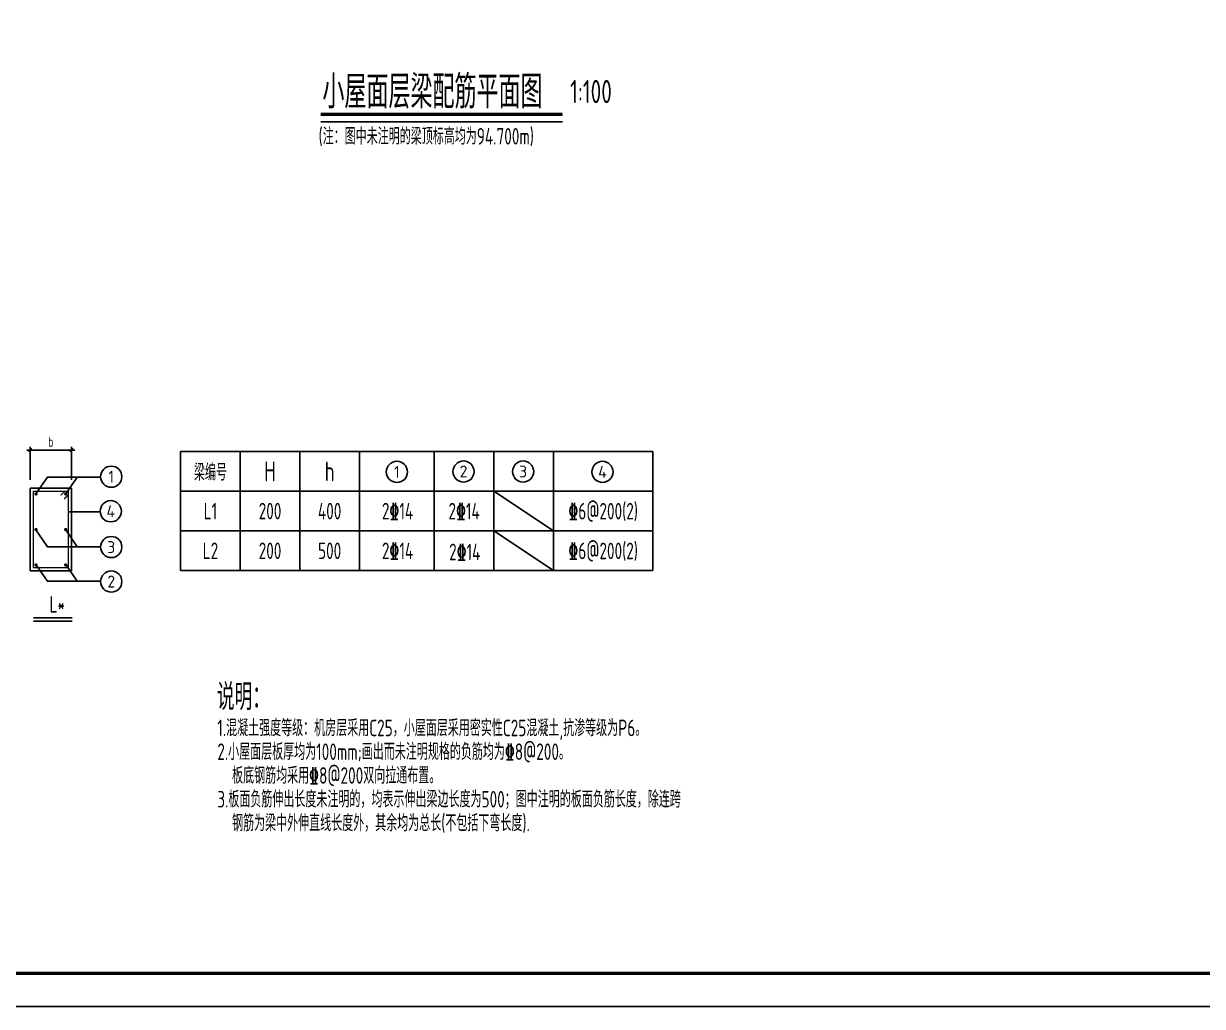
# Model space of a CAD drawing. Extents: x -144902 to 588294, y -160863 to 65494.
# Drawn here: x 134006 to 169612, y -159300 to -129600 of the extents above; entities that cross this region are included whole.
import ezdxf
from ezdxf.enums import TextEntityAlignment as Align

# ---------------------------------------------------------------- set-up
doc = ezdxf.new("R2010")
doc.units = 0
doc.header["$LTSCALE"] = 100
doc.layers.get('0').update_dxf_attribs({"linetype": 'CONTINUOUS'})
doc.layers.get('Defpoints').update_dxf_attribs({"linetype": 'CONTINUOUS'})
for name, color, linetype in [('1508', 2, 'CONTINUOUS'), ('BBAR', 1, 'CONTINUOUS'), ('BDIM', 3, 'CONTINUOUS'), ('BSET', 2, 'CONTINUOUS'), ('LAYER2', 7, 'CONTINUOUS'), ('PDIM', 3, 'CONTINUOUS'), ('TAB', 7, 'CONTINUOUS'), ('TEXT', 7, 'CONTINUOUS'), ('tk', 7, 'CONTINUOUS')]:
    doc.layers.add(name, color=color, linetype=linetype)
doc.styles.get("Standard").update_dxf_attribs({"font": 'tssdeng.shx', "width": 0.7, "bigfont": 'tssdchn.shx'})
doc.styles.add('TSSD_Dimension', font='Tssdeng.shx', dxfattribs={"width": 0.7, "bigfont": 'tssdchn.shx'})
doc.dimstyles.new('TSSD_100_100', dxfattribs={"dimtxt": 300, "dimasz": 100, "dimexe": 100, "dimexo": 250, "dimgap": 100, "dimtad": 1, "dimdec": 0, "dimzin": 0, "dimdsep": 46, "dimtxsty": 'TSSD_Dimension', "dimblk": 'ARCHTICK', "dimcen": 0, "dimdle": 100, "dimclrt": 7, "dimadec": 0, "dimazin": 0, "dimtfac": 1, "dimtdec": 0, "dimtix": 1, "dimtmove": 2, "dimatfit": 3, "dimfxl": 1, "dimtolj": 1, "dimtzin": 0, "dimarcsym": 0})

# ---------------------------------------------------------------- blocks, each defined once
blk = doc.blocks.new('A1tk')
at = {"layer": 'tk', "color": 5}
blk.add_lwpolyline([(0, 0), (0, 59400), (84100, 59400), (84100, 0)], close=True, dxfattribs=at)
at = {"layer": 'tk', "const_width": 100}
blk.add_lwpolyline([(2500, 1000), (83100, 1000), (83100, 58400), (2500, 58400)], close=True, dxfattribs=at)
blk = doc.blocks.new('_ArchTick')
at = {"color": 0, "linetype": 'ByBlock', "const_width": 0.4}
blk.add_lwpolyline([(-0.5, -0.5), (0.5, 0.5)], dxfattribs=at)
blk = doc.blocks.new('*D139')
at = {"layer": 'BDIM', "color": 0, "lineweight": -2}
for p, q in [((134204, -143387), (134204, -142386)), ((135454, -143387), (135454, -142386)), ((134104, -142486), (135554, -142486))]:
    blk.add_line(p, q, dxfattribs=at)
at = {"layer": 'Defpoints', "color": 0}
for p in [(135454, -142486), (134204, -143637), (135454, -143637)]:
    blk.add_point(p, dxfattribs=at)
at = {"layer": 'BDIM', "color": 0, "lineweight": -2, "xscale": 100, "yscale": 100, "zscale": 100, "rotation": 180}
blk.add_blockref('_ArchTick', (134204, -142486), dxfattribs=at)
at = {"layer": 'BDIM', "color": 0, "lineweight": -2, "xscale": 100, "yscale": 100, "zscale": 100}
blk.add_blockref('_ArchTick', (135454, -142486), dxfattribs=at)
at = {"layer": 'BDIM', "color": 7, "insert": (134829, -142236), "char_height": 300, "attachment_point": 5, "style": 'TSSD_Dimension'}
blk.add_mtext('\\A1;b', dxfattribs=at)
blk = doc.blocks.new('AXI0')
blk.add_circle((0, 0), 400)
blk.add_attdef('AXIS', text='', height=450).set_placement((0, 0), align=Align.MIDDLE)

msp = doc.modelspace()

# ---------------------------------------------------------------- linework, layer by layer
at = {"layer": 'BBAR', "const_width": 40}
msp.add_lwpolyline([(135124.774, -143855.794), (135244.982, -143735.586), (135354.982, -143735.586), (135354.979, -146037.596), (134302.969, -146037.596), (134302.972, -143735.583), (135354.982, -143735.586), (135354.982, -143845.586), (135234.774, -143965.794)], dxfattribs=at)
at = {"layer": 'BBAR', "const_width": 50}
for points in [[(134355.754, -143813.364, 1), (134405.754, -143813.364, 1)], [(135252.2, -143813.368, 1), (135302.2, -143813.368, 1)], [(134355.751, -144889.814, 1), (134405.751, -144889.814, 1)], [(135252.197, -144889.814, 1), (135302.197, -144889.814, 1)], [(134355.751, -145959.814, 1), (134405.751, -145959.814, 1)], [(135252.197, -145959.814, 1), (135302.197, -145959.814, 1)]]:
    msp.add_lwpolyline(points, format="xyb", close=True, dxfattribs=at)
at = {"layer": 'BDIM'}
for p, q in [((135277.197, -143811.24), (135620.081, -143302.285)), ((136320.245, -144357.71), (135354.98, -144357.71)), ((135277.197, -144900.454), (135620.081, -145409.41)), ((135277.197, -145943.466), (135620.081, -146452.422))]:
    msp.add_line(p, q, dxfattribs=at)
for points in [[(134380.751, -143811.24), (134723.634, -143302.285), (136334.07, -143302.285)], [(134380.751, -144900.454), (134723.634, -145409.41), (136334.07, -145409.41)], [(134380.751, -145943.466), (134723.634, -146452.422), (136334.07, -146452.422)]]:
    msp.add_lwpolyline(points, dxfattribs=at)
at = {"layer": 'BSET'}
for p, q in [((134203.974, -146136.591), (134203.977, -143636.588)), ((135453.977, -143636.591), (134203.977, -143636.588)), ((135453.974, -146136.591), (135453.977, -143636.591)), ((134203.974, -146136.591), (135453.974, -146136.591))]:
    msp.add_line(p, q, dxfattribs=at)
at = {"layer": 'BSET', "color": 4}
msp.add_line((134300.577, -147653.581), (135476.046, -147653.581), dxfattribs=at)
at = {"layer": 'BSET', "color": 4, "const_width": 50}
msp.add_lwpolyline([(134300.577, -147553.581), (135476.046, -147553.581)], dxfattribs=at)
at = {"layer": 'LAYER2'}
for p, q in [((148211.572, -143731.902), (150011.572, -144931.902)), ((148211.572, -144931.902), (150011.572, -146131.902))]:
    msp.add_line(p, q, dxfattribs=at)
at = {"layer": 'TAB'}
for p, q in [((138749.817, -142531.902), (153011.572, -142531.902)), ((138749.817, -142531.902), (138749.817, -146131.902)), ((140549.817, -142531.902), (140549.817, -146131.902)), ((142349.817, -142531.902), (142349.817, -146131.902)), ((144149.817, -142531.902), (144149.817, -146131.902)), ((146411.572, -142531.902), (146411.572, -146131.902)), ((148211.572, -142531.902), (148211.572, -146131.902)), ((150011.572, -142531.902), (150011.572, -146131.902)), ((153011.572, -142531.902), (153011.572, -146131.902)), ((138749.817, -143731.902), (153011.572, -143731.902)), ((138749.817, -144931.902), (153011.572, -144931.902)), ((138749.817, -146131.902), (153011.572, -146131.902)), ((138749.817, -146131.902), (153011.572, -146131.902))]:
    msp.add_line(p, q, dxfattribs=at)
at = {"layer": 'TEXT'}
for p, q in [((142983.096, -132339.235), (150281.829, -132339.235)), ((142983.096, -132565.187), (150281.829, -132565.187))]:
    msp.add_line(p, q, dxfattribs=at)
at = {"layer": 'TEXT', "const_width": 100}
msp.add_lwpolyline([(142983.096, -132338.628), (150281.829, -132338.628)], dxfattribs=at)

# ---------------------------------------------------------------- block references
at = {"layer": '1508'}
msp.add_blockref('A1tk', (100166.634, -159300.016), dxfattribs=at)
at = {"layer": 'PDIM', "xscale": 0.8000000000465661, "yscale": 0.8000000000465661, "zscale": 0.8}
for p, values in [((136653.94, -143293.18), {'AXIS': '1'}), ((145281.473, -143147.15), {'AXIS': '1'}), ((147294.21, -143136.784), {'AXIS': '2'}), ((149094.21, -143136.784), {'AXIS': '3'}), ((151491.412, -143147.15), {'AXIS': '4'}), ((136639.553, -144336.685), {'AXIS': '4'}), ((136653.94, -145418.515), {'AXIS': '3'}), ((136653.94, -146461.527), {'AXIS': '2'})]:
    msp.add_blockref('AXI0', p, dxfattribs=at).add_auto_attribs(values)

# ---------------------------------------------------------------- texts
at = {"layer": 'BSET', "color": 4, "width": 0.7}
msp.add_text('L*', height=500, dxfattribs=at).set_placement((134789.215, -147398.745))
at = {"layer": 'TEXT', "width": 0.7}
for s, height, p in [('小屋面层梁配筋平面图', 1000, (143032.003, -132164.322, -1140.819)), ('1:100', 700, (150513.836, -132004.814)), ('(注：图中未注明的梁顶标高均为94.700m)', 500, (142915.502, -133256.061)), ('说明：', 800, (139847.514, -150346.956)), ('1.混凝土强度等级：机房层采用C25，小屋面层采用密实性C25混凝土,抗渗等级为P6。', 500, (139857.374, -151134.778)), ('2.小屋面层板厚均为100mm;画出而未注明规格的负筋均为%%1328@200。', 500, (139857.374, -151852.719)), ('板底钢筋均采用%%1328@200双向拉通布置。', 500, (140303.43, -152570.66)), ('3.板面负筋伸出长度未注明的，均表示伸出梁边长度为500；图中注明的板面负筋长度，除连跨', 500, (139857.374, -153288.602)), ('钢筋为梁中外伸直线长度外，其余均为总长(不包括下弯长度).', 500, (140303.43, -154006.543, -690.819))]:
    msp.add_text(s, height=height, dxfattribs=at).set_placement(p)
for s, height, p in [('梁编号', 500, (139649.817, -143131.902)), ('H', 600, (141449.817, -143131.902)), ('h', 600, (143249.817, -143131.902))]:
    msp.add_text(s, height=height, dxfattribs=at).set_placement(p, align=Align.MIDDLE)
at = {"layer": 'TEXT', "color": 210, "width": 0.7}
for s, p in [('L1', (139649.817, -144331.902)), ('200', (141449.817, -144331.902)), ('400', (143249.817, -144331.902)), ('2%%13214', (145301.924, -144331.902)), ('2%%13214', (147311.572, -144331.902)), ('%%1326@200(2)', (151511.572, -144331.902)), ('%%1326@200(2)', (151511.572, -145531.902)), ('L2', (139649.817, -145531.902)), ('200', (141449.817, -145531.902)), ('500', (143249.817, -145531.902)), ('2%%13214', (145301.924, -145531.902)), ('2%%13214', (147331.32, -145567.251))]:
    msp.add_text(s, height=500, dxfattribs=at).set_placement(p, align=Align.MIDDLE)

# ---------------------------------------------------------------- dimensions: what is measured, and where the dimension line sits
at = {"layer": 'BDIM'}
dim = msp.add_linear_dim(base=(135453.978, -142486.006), p1=(134203.977, -143636.591), p2=(135453.978, -143636.591), text='b', dimstyle='TSSD_100_100', dxfattribs=at)
dim.commit()
dim.dimension.update_dxf_attribs({"geometry": '*D139', "text_midpoint": (134828.978, -142236.006)})

doc.saveas('drawing.dxf')
